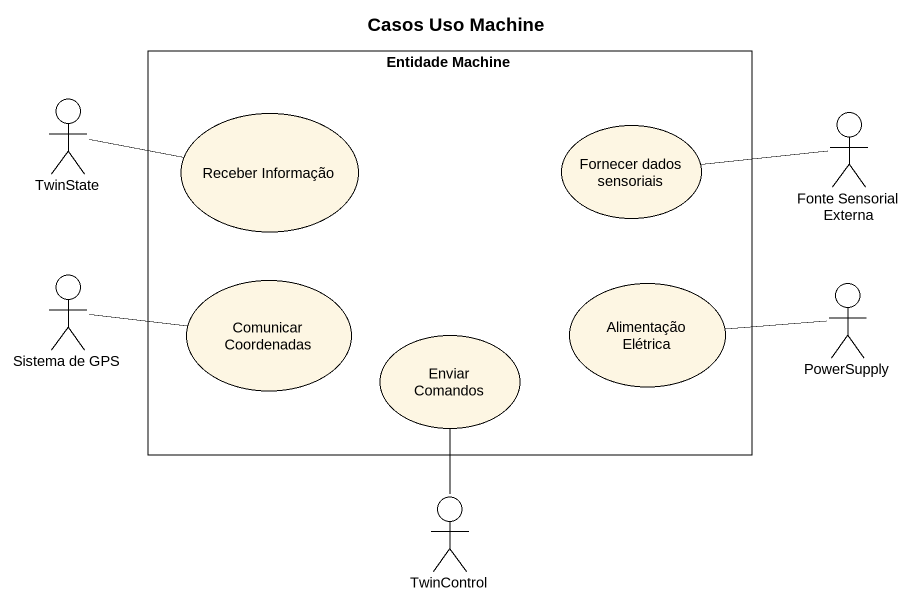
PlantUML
@startuml
title Casos Uso Machine
rectangle "Entidade Machine" as Entidade_Machine {
  usecase "Receber Informação" as Receber_Informação
  usecase "Fornecer dados sensoriais" as Fornecer_dados_sensoriais
  usecase "Comunicar Coordenadas" as Comunicar_Coordenadas
  usecase "Alimentação Elétrica" as Alimentação_Elétrica
  usecase "Enviar Comandos" as Enviar_Comandos
}
actor TwinState
actor "Fonte Sensorial Externa" as Fonte_Sensorial_Externa
actor "Sistema de GPS" as Sistema_de_GPS
actor PowerSupply
actor TwinControl
TwinState -right- Receber_Informação
Fonte_Sensorial_Externa -left- Fornecer_dados_sensoriais
Sistema_de_GPS -right- Comunicar_Coordenadas
PowerSupply -left- Alimentação_Elétrica
Enviar_Comandos -- TwinControl
@enduml
